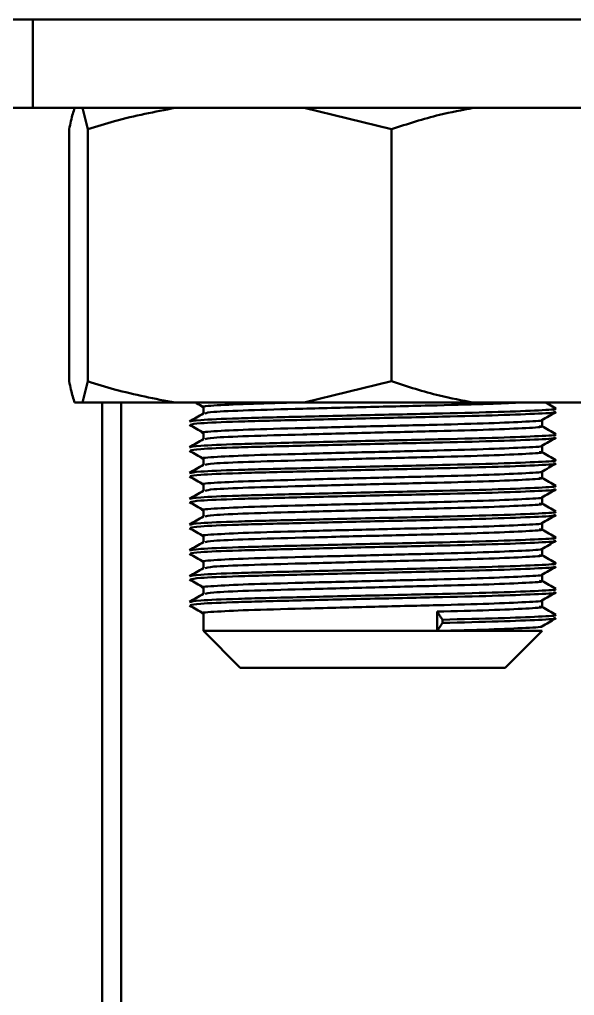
# Model space of a CAD drawing. Header units: millimetres. Extents: x 263 to 2983, y 441 to 2500.
# Drawn here: x 1807.93 to 1815.47, y 2471.65 to 2484.9 of the extents above; entities that cross this region are included whole.
import ezdxf

# ---------------------------------------------------------------- set-up
doc = ezdxf.new("R2010")
doc.units = ezdxf.units.MM
doc.header["$LTSCALE"] = 0.5
doc.layers.add('BOL', color=7, linetype='Continuous', lineweight=50)

msp = doc.modelspace()

# ---------------------------------------------------------------- linework, layer by layer
at = {"layer": 'BOL'}
for p, q in [((1512.739, 2484.896), (2400.823, 2484.896)), ((1808.113, 2483.696), (1808.113, 2484.896)), ((1808.113, 2483.696), (1790.793, 2483.696)), ((1816.069, 2483.696), (1808.113, 2483.696)), ((1808.787, 2483.696), (1808.86, 2483.407)), ((1811.797, 2483.696), (1812.981, 2483.407)), ((1808.605, 2483.407), (1808.605, 2479.985)), ((1808.86, 2483.407), (1808.86, 2479.985)), ((1812.981, 2483.407), (1812.981, 2479.985)), ((1808.787, 2479.696), (1808.86, 2479.985)), ((1811.797, 2479.696), (1812.981, 2479.985)), ((1808.679, 2479.696), (1808.787, 2479.696)), ((1810.044, 2479.696), (1808.787, 2479.696)), ((1809.053, 2465.096), (1809.053, 2479.696)), ((1809.309, 2479.696), (1809.309, 2283.896)), ((1810.044, 2479.696), (1811.797, 2479.696)), ((1814.092, 2479.696), (1811.797, 2479.696)), ((1814.092, 2479.696), (1815.737, 2479.696)), ((1810.427, 2479.636), (1810.427, 2479.55)), ((1815.027, 2479.374), (1815.027, 2479.46)), ((1810.427, 2479.286), (1810.427, 2479.2)), ((1815.027, 2479.024), (1815.027, 2479.11)), ((1810.427, 2478.936), (1810.427, 2478.85)), ((1815.027, 2478.674), (1815.027, 2478.76)), ((1810.427, 2478.586), (1810.427, 2478.5)), ((1815.027, 2478.324), (1815.027, 2478.41)), ((1810.427, 2478.236), (1810.427, 2478.15)), ((1815.027, 2477.974), (1815.027, 2478.06)), ((1810.427, 2477.886), (1810.427, 2477.8)), ((1815.027, 2477.624), (1815.027, 2477.71)), ((1810.427, 2477.536), (1810.427, 2477.45)), ((1815.027, 2477.274), (1815.027, 2477.36)), ((1810.427, 2477.186), (1810.427, 2477.1)), ((1815.027, 2476.924), (1815.027, 2477.01)), ((1810.427, 2476.836), (1810.427, 2476.596)), ((1813.601, 2476.858), (1813.601, 2476.596)), ((1813.673, 2476.705), (1813.673, 2476.749)), ((1810.427, 2476.596), (1810.927, 2476.096)), ((1810.427, 2476.596), (1813.601, 2476.596)), ((1813.601, 2476.596), (1815.027, 2476.596)), ((1814.527, 2476.096), (1815.027, 2476.596)), ((1810.927, 2476.096), (1813.411, 2476.096)), ((1813.411, 2476.096), (1814.527, 2476.096))]:
    msp.add_line(p, q, dxfattribs=at)
for points, knots in [([(1808.605, 2483.407), (1808.613, 2483.445), (1808.637, 2483.568), (1808.662, 2483.643), (1808.679, 2483.696)], [0, 0, 0, 0, 0.309705, 1, 1, 1, 1]), ([(1808.86, 2483.407), (1808.98, 2483.445), (1809.37, 2483.568), (1809.769, 2483.643), (1810.044, 2483.696)], [0, 0, 0, 0, 0.3096712, 1, 1, 1, 1]), ([(1812.981, 2483.407), (1813.198, 2483.478), (1813.565, 2483.597), (1813.939, 2483.667), (1814.092, 2483.696)], [0, 0, 0, 0, 0.592755, 1, 1, 1, 1]), ([(1808.605, 2479.985), (1808.613, 2479.947), (1808.637, 2479.824), (1808.662, 2479.748), (1808.679, 2479.696)], [0, 0, 0, 0, 0.309701, 1, 1, 1, 1]), ([(1808.86, 2479.985), (1808.98, 2479.947), (1809.37, 2479.824), (1809.769, 2479.748), (1810.044, 2479.696)], [0, 0, 0, 0, 0.309667, 1, 1, 1, 1]), ([(1812.981, 2479.985), (1813.198, 2479.914), (1813.565, 2479.795), (1813.939, 2479.725), (1814.092, 2479.696)], [0, 0, 0, 0, 0.592752, 1, 1, 1, 1]), ([(1810.321, 2479.696), (1810.326, 2479.693), (1810.362, 2479.673), (1810.397, 2479.652), (1810.429, 2479.634)], [0, 0, 0, 0, 0.119986, 1, 1, 1, 1]), ([(1810.432, 2479.634), (1810.43, 2479.634), (1810.362, 2479.641), (1810.545, 2479.656), (1810.952, 2479.678), (1811.424, 2479.69), (1811.636, 2479.696)], [0, 0, 0, 0, 0.006533, 0.357666, 0.711055, 1, 1, 1, 1]), ([(1810.449, 2479.55), (1810.471, 2479.556), (1810.519, 2479.57), (1811.006, 2479.592), (1811.759, 2479.612), (1812.69, 2479.637), (1813.591, 2479.658), (1814.314, 2479.677), (1814.586, 2479.69), (1814.71, 2479.696)], [0, 0, 0, 0, 0.1271605, 0.2778184, 0.4300496, 0.5884829, 0.7433403, 0.8834603, 1, 1, 1, 1]), ([(1815.215, 2479.616), (1815.184, 2479.634), (1815.137, 2479.661), (1815.091, 2479.687), (1815.076, 2479.696)], [0, 0, 0, 0, 0.68189, 1, 1, 1, 1]), ([(1810.428, 2479.55), (1810.396, 2479.532), (1810.333, 2479.496), (1810.27, 2479.459), (1810.238, 2479.441)], [0, 0, 0, 0, 0.5014028, 1, 1, 1, 1]), ([(1810.239, 2479.438), (1810.265, 2479.445), (1810.317, 2479.459), (1810.862, 2479.483), (1811.68, 2479.503), (1812.686, 2479.527), (1813.666, 2479.548), (1814.483, 2479.569), (1815.003, 2479.591), (1815.254, 2479.605), (1815.192, 2479.613), (1815.181, 2479.615)], [0, 0, 0, 0, 0.122763, 0.246316, 0.371145, 0.501069, 0.628064, 0.742974, 0.86124, 0.975223, 1, 1, 1, 1]), ([(1810.252, 2479.396), (1810.277, 2479.402), (1810.329, 2479.416), (1810.863, 2479.439), (1811.68, 2479.459), (1812.686, 2479.483), (1813.666, 2479.505), (1814.483, 2479.525), (1815.002, 2479.547), (1815.254, 2479.561), (1815.193, 2479.569), (1815.183, 2479.571)], [0, 0, 0, 0, 0.113577, 0.238582, 0.364879, 0.496329, 0.624817, 0.741077, 0.860733, 0.976056, 1, 1, 1, 1]), ([(1815.023, 2479.458), (1815.054, 2479.476), (1815.117, 2479.513), (1815.181, 2479.549), (1815.212, 2479.568)], [0, 0, 0, 0, 0.497966, 1, 1, 1, 1]), ([(1810.239, 2479.393), (1810.271, 2479.375), (1810.334, 2479.339), (1810.397, 2479.302), (1810.429, 2479.284)], [0, 0, 0, 0, 0.501594, 1, 1, 1, 1]), ([(1810.431, 2479.284), (1810.43, 2479.284), (1810.362, 2479.291), (1810.541, 2479.307), (1810.993, 2479.329), (1811.763, 2479.35), (1812.688, 2479.374), (1813.594, 2479.395), (1814.351, 2479.416), (1814.823, 2479.438), (1815.058, 2479.451), (1815.016, 2479.458), (1815.014, 2479.458)], [0, 0, 0, 0, 0.0022554, 0.1271859, 0.2529192, 0.3799655, 0.5121877, 0.6414256, 0.7583643, 0.8787241, 0.9947167, 1, 1, 1, 1]), ([(1810.239, 2479.088), (1810.265, 2479.095), (1810.317, 2479.109), (1810.862, 2479.133), (1811.68, 2479.153), (1812.686, 2479.177), (1813.666, 2479.198), (1814.483, 2479.219), (1815.003, 2479.241), (1815.254, 2479.255), (1815.192, 2479.263), (1815.181, 2479.265)], [0, 0, 0, 0, 0.122763, 0.246316, 0.371145, 0.501069, 0.628064, 0.742974, 0.86124, 0.975223, 1, 1, 1, 1]), ([(1810.45, 2479.2), (1810.471, 2479.206), (1810.519, 2479.22), (1811.005, 2479.242), (1811.76, 2479.262), (1812.689, 2479.287), (1813.595, 2479.308), (1814.349, 2479.328), (1814.832, 2479.351), (1815.064, 2479.365), (1815.001, 2479.373), (1814.986, 2479.375)], [0, 0, 0, 0, 0.105278, 0.230111, 0.356247, 0.487522, 0.615834, 0.731935, 0.851432, 0.966594, 1, 1, 1, 1]), ([(1815.215, 2479.266), (1815.183, 2479.284), (1815.12, 2479.321), (1815.057, 2479.357), (1815.025, 2479.375)], [0, 0, 0, 0, 0.498587, 1, 1, 1, 1]), ([(1810.428, 2479.2), (1810.396, 2479.182), (1810.333, 2479.146), (1810.27, 2479.109), (1810.238, 2479.091)], [0, 0, 0, 0, 0.501375, 1, 1, 1, 1]), ([(1810.252, 2479.046), (1810.277, 2479.052), (1810.329, 2479.066), (1810.863, 2479.089), (1811.68, 2479.109), (1812.686, 2479.133), (1813.666, 2479.155), (1814.483, 2479.175), (1815.002, 2479.197), (1815.254, 2479.211), (1815.193, 2479.219), (1815.182, 2479.221)], [0, 0, 0, 0, 0.11356, 0.238547, 0.364825, 0.496256, 0.624725, 0.740968, 0.860606, 0.975912, 1, 1, 1, 1]), ([(1815.023, 2479.108), (1815.054, 2479.126), (1815.117, 2479.163), (1815.181, 2479.199), (1815.212, 2479.218)], [0, 0, 0, 0, 0.498168, 1, 1, 1, 1]), ([(1810.239, 2479.043), (1810.271, 2479.025), (1810.334, 2478.989), (1810.397, 2478.952), (1810.429, 2478.934)], [0, 0, 0, 0, 0.50132, 1, 1, 1, 1]), ([(1810.431, 2478.934), (1810.43, 2478.934), (1810.362, 2478.941), (1810.541, 2478.956), (1810.993, 2478.98), (1811.763, 2479), (1812.688, 2479.024), (1813.594, 2479.045), (1814.351, 2479.066), (1814.823, 2479.088), (1815.058, 2479.101), (1815.016, 2479.108), (1815.014, 2479.108)], [0, 0, 0, 0, 0.002178, 0.127109, 0.252842, 0.379889, 0.512111, 0.641349, 0.758288, 0.878647, 0.99464, 1, 1, 1, 1]), ([(1810.45, 2478.85), (1810.472, 2478.856), (1810.52, 2478.87), (1811.005, 2478.892), (1811.76, 2478.912), (1812.689, 2478.937), (1813.595, 2478.958), (1814.349, 2478.978), (1814.832, 2479.001), (1815.064, 2479.015), (1815.001, 2479.023), (1814.986, 2479.025)], [0, 0, 0, 0, 0.1052024, 0.2300339, 0.3561689, 0.4874427, 0.6157537, 0.7318537, 0.8513501, 0.9665107, 1, 1, 1, 1]), ([(1815.215, 2478.916), (1815.183, 2478.934), (1815.12, 2478.971), (1815.057, 2479.007), (1815.025, 2479.025)], [0, 0, 0, 0, 0.498617, 1, 1, 1, 1]), ([(1810.428, 2478.85), (1810.396, 2478.832), (1810.333, 2478.796), (1810.27, 2478.759), (1810.238, 2478.741)], [0, 0, 0, 0, 0.501043, 1, 1, 1, 1]), ([(1810.239, 2478.738), (1810.265, 2478.745), (1810.317, 2478.759), (1810.862, 2478.783), (1811.68, 2478.803), (1812.686, 2478.827), (1813.666, 2478.848), (1814.483, 2478.869), (1815.003, 2478.891), (1815.254, 2478.905), (1815.192, 2478.913), (1815.181, 2478.915)], [0, 0, 0, 0, 0.122763, 0.246316, 0.371145, 0.501069, 0.628064, 0.742974, 0.86124, 0.975223, 1, 1, 1, 1]), ([(1810.252, 2478.696), (1810.277, 2478.702), (1810.329, 2478.716), (1810.863, 2478.739), (1811.68, 2478.759), (1812.686, 2478.783), (1813.666, 2478.805), (1814.483, 2478.825), (1815.002, 2478.847), (1815.254, 2478.861), (1815.193, 2478.869), (1815.182, 2478.871)], [0, 0, 0, 0, 0.113543, 0.238512, 0.364771, 0.496183, 0.624633, 0.740859, 0.86048, 0.975769, 1, 1, 1, 1]), ([(1815.023, 2478.758), (1815.054, 2478.776), (1815.117, 2478.813), (1815.181, 2478.849), (1815.212, 2478.868)], [0, 0, 0, 0, 0.498472, 1, 1, 1, 1]), ([(1810.431, 2478.584), (1810.43, 2478.584), (1810.362, 2478.591), (1810.542, 2478.607), (1810.993, 2478.629), (1811.763, 2478.65), (1812.688, 2478.674), (1813.594, 2478.695), (1814.351, 2478.716), (1814.823, 2478.738), (1815.058, 2478.751), (1815.016, 2478.758), (1815.014, 2478.758)], [0, 0, 0, 0, 0.002101, 0.127032, 0.252765, 0.379812, 0.512034, 0.641273, 0.758211, 0.878571, 0.994564, 1, 1, 1, 1]), ([(1810.239, 2478.693), (1810.271, 2478.675), (1810.334, 2478.639), (1810.397, 2478.602), (1810.429, 2478.584)], [0, 0, 0, 0, 0.501044, 1, 1, 1, 1]), ([(1810.45, 2478.5), (1810.472, 2478.506), (1810.52, 2478.52), (1811.005, 2478.542), (1811.76, 2478.562), (1812.689, 2478.587), (1813.595, 2478.608), (1814.349, 2478.628), (1814.832, 2478.651), (1815.064, 2478.665), (1815, 2478.673), (1814.986, 2478.675)], [0, 0, 0, 0, 0.1051259, 0.2299575, 0.3560925, 0.4873664, 0.6156774, 0.7317774, 0.8512739, 0.9664345, 1, 1, 1, 1]), ([(1815.215, 2478.566), (1815.183, 2478.584), (1815.12, 2478.621), (1815.057, 2478.657), (1815.025, 2478.675)], [0, 0, 0, 0, 0.498951, 1, 1, 1, 1]), ([(1810.428, 2478.5), (1810.396, 2478.482), (1810.333, 2478.446), (1810.27, 2478.409), (1810.238, 2478.391)], [0, 0, 0, 0, 0.50071, 1, 1, 1, 1]), ([(1810.239, 2478.388), (1810.265, 2478.395), (1810.317, 2478.409), (1810.862, 2478.433), (1811.68, 2478.453), (1812.686, 2478.477), (1813.666, 2478.498), (1814.483, 2478.519), (1815.003, 2478.541), (1815.254, 2478.555), (1815.192, 2478.563), (1815.181, 2478.565)], [0, 0, 0, 0, 0.122763, 0.246316, 0.371145, 0.501069, 0.628064, 0.742974, 0.86124, 0.975223, 1, 1, 1, 1]), ([(1810.252, 2478.346), (1810.277, 2478.352), (1810.329, 2478.366), (1810.863, 2478.389), (1811.68, 2478.409), (1812.686, 2478.433), (1813.666, 2478.455), (1814.483, 2478.475), (1815.003, 2478.497), (1815.254, 2478.511), (1815.193, 2478.519), (1815.182, 2478.521)], [0, 0, 0, 0, 0.113527, 0.238477, 0.364718, 0.49611, 0.624541, 0.74075, 0.860353, 0.975625, 1, 1, 1, 1]), ([(1815.023, 2478.408), (1815.054, 2478.426), (1815.117, 2478.463), (1815.181, 2478.499), (1815.212, 2478.518)], [0, 0, 0, 0, 0.498744, 1, 1, 1, 1]), ([(1810.239, 2478.343), (1810.271, 2478.325), (1810.334, 2478.289), (1810.397, 2478.252), (1810.429, 2478.234)], [0, 0, 0, 0, 0.501072, 1, 1, 1, 1]), ([(1810.431, 2478.234), (1810.43, 2478.234), (1810.362, 2478.241), (1810.542, 2478.256), (1810.993, 2478.28), (1811.763, 2478.3), (1812.688, 2478.324), (1813.594, 2478.345), (1814.351, 2478.366), (1814.823, 2478.388), (1815.058, 2478.401), (1815.016, 2478.408), (1815.014, 2478.408)], [0, 0, 0, 0, 0.002024, 0.126955, 0.252689, 0.379735, 0.511958, 0.641196, 0.758135, 0.878496, 0.994488, 1, 1, 1, 1]), ([(1810.45, 2478.15), (1810.472, 2478.156), (1810.52, 2478.17), (1811.005, 2478.192), (1811.76, 2478.212), (1812.689, 2478.237), (1813.595, 2478.258), (1814.349, 2478.278), (1814.832, 2478.301), (1815.064, 2478.315), (1815, 2478.323), (1814.986, 2478.325)], [0, 0, 0, 0, 0.105051, 0.229882, 0.356017, 0.487291, 0.615602, 0.731702, 0.851199, 0.966359, 1, 1, 1, 1]), ([(1815.215, 2478.216), (1815.183, 2478.234), (1815.12, 2478.271), (1815.057, 2478.307), (1815.025, 2478.325)], [0, 0, 0, 0, 0.49905, 1, 1, 1, 1]), ([(1810.239, 2478.038), (1810.265, 2478.045), (1810.317, 2478.059), (1810.862, 2478.083), (1811.68, 2478.103), (1812.686, 2478.127), (1813.666, 2478.148), (1814.483, 2478.169), (1815.003, 2478.191), (1815.254, 2478.205), (1815.192, 2478.213), (1815.181, 2478.215)], [0, 0, 0, 0, 0.122763, 0.246316, 0.371145, 0.501069, 0.628064, 0.742974, 0.86124, 0.975223, 1, 1, 1, 1]), ([(1810.428, 2478.15), (1810.396, 2478.132), (1810.333, 2478.096), (1810.27, 2478.059), (1810.238, 2478.041)], [0, 0, 0, 0, 0.500611, 1, 1, 1, 1]), ([(1810.252, 2477.996), (1810.277, 2478.002), (1810.329, 2478.016), (1810.863, 2478.039), (1811.68, 2478.059), (1812.686, 2478.083), (1813.666, 2478.105), (1814.483, 2478.125), (1815.003, 2478.147), (1815.254, 2478.161), (1815.193, 2478.169), (1815.182, 2478.171)], [0, 0, 0, 0, 0.11351, 0.238442, 0.364664, 0.496037, 0.624449, 0.74064, 0.860226, 0.975481, 1, 1, 1, 1]), ([(1810.431, 2477.884), (1810.43, 2477.884), (1810.362, 2477.891), (1810.542, 2477.906), (1810.992, 2477.93), (1811.763, 2477.95), (1812.688, 2477.974), (1813.594, 2477.995), (1814.351, 2478.016), (1814.823, 2478.038), (1815.058, 2478.051), (1815.016, 2478.058), (1815.014, 2478.058)], [0, 0, 0, 0, 0.001947, 0.126878, 0.252612, 0.379659, 0.511882, 0.64112, 0.758059, 0.87842, 0.994413, 1, 1, 1, 1]), ([(1815.023, 2478.058), (1815.054, 2478.076), (1815.117, 2478.113), (1815.181, 2478.149), (1815.212, 2478.168)], [0, 0, 0, 0, 0.4990146, 1, 1, 1, 1]), ([(1810.239, 2477.993), (1810.271, 2477.975), (1810.334, 2477.939), (1810.397, 2477.902), (1810.429, 2477.884)], [0, 0, 0, 0, 0.500794, 1, 1, 1, 1]), ([(1810.45, 2477.8), (1810.472, 2477.806), (1810.52, 2477.82), (1811.005, 2477.842), (1811.76, 2477.862), (1812.689, 2477.887), (1813.595, 2477.908), (1814.349, 2477.928), (1814.832, 2477.951), (1815.064, 2477.965), (1815, 2477.973), (1814.986, 2477.975)], [0, 0, 0, 0, 0.104974, 0.229806, 0.355941, 0.487215, 0.615527, 0.731627, 0.851123, 0.966284, 1, 1, 1, 1]), ([(1815.215, 2477.866), (1815.183, 2477.884), (1815.12, 2477.921), (1815.057, 2477.957), (1815.025, 2477.975)], [0, 0, 0, 0, 0.499384, 1, 1, 1, 1]), ([(1810.428, 2477.8), (1810.396, 2477.782), (1810.333, 2477.746), (1810.27, 2477.709), (1810.238, 2477.691)], [0, 0, 0, 0, 0.5002769, 1, 1, 1, 1]), ([(1810.239, 2477.688), (1810.265, 2477.695), (1810.317, 2477.709), (1810.862, 2477.733), (1811.68, 2477.753), (1812.686, 2477.777), (1813.666, 2477.798), (1814.483, 2477.819), (1815.003, 2477.841), (1815.254, 2477.855), (1815.192, 2477.863), (1815.181, 2477.865)], [0, 0, 0, 0, 0.122763, 0.246316, 0.371145, 0.501069, 0.628064, 0.742974, 0.86124, 0.975223, 1, 1, 1, 1]), ([(1810.252, 2477.646), (1810.277, 2477.652), (1810.329, 2477.666), (1810.863, 2477.689), (1811.68, 2477.709), (1812.686, 2477.733), (1813.666, 2477.755), (1814.483, 2477.775), (1815.003, 2477.797), (1815.254, 2477.811), (1815.193, 2477.819), (1815.182, 2477.821)], [0, 0, 0, 0, 0.1134924, 0.2384048, 0.3646076, 0.4959605, 0.6243527, 0.7405262, 0.8600931, 0.9753307, 1, 1, 1, 1]), ([(1815.023, 2477.708), (1815.054, 2477.726), (1815.117, 2477.763), (1815.181, 2477.799), (1815.212, 2477.818)], [0, 0, 0, 0, 0.49922, 1, 1, 1, 1]), ([(1810.431, 2477.534), (1810.43, 2477.534), (1810.362, 2477.541), (1810.542, 2477.557), (1810.992, 2477.58), (1811.763, 2477.6), (1812.688, 2477.624), (1813.594, 2477.645), (1814.351, 2477.666), (1814.823, 2477.688), (1815.058, 2477.701), (1815.016, 2477.708), (1815.014, 2477.708)], [0, 0, 0, 0, 0.00187, 0.126801, 0.252535, 0.379582, 0.511805, 0.641043, 0.757983, 0.878343, 0.994336, 1, 1, 1, 1]), ([(1810.239, 2477.643), (1810.271, 2477.625), (1810.334, 2477.589), (1810.397, 2477.552), (1810.429, 2477.534)], [0, 0, 0, 0, 0.500518, 1, 1, 1, 1]), ([(1810.45, 2477.45), (1810.472, 2477.456), (1810.52, 2477.47), (1811.005, 2477.492), (1811.76, 2477.512), (1812.689, 2477.537), (1813.595, 2477.558), (1814.349, 2477.578), (1814.832, 2477.601), (1815.064, 2477.615), (1815, 2477.623), (1814.986, 2477.625)], [0, 0, 0, 0, 0.1048913, 0.229723, 0.3558581, 0.4871321, 0.6154432, 0.7315434, 0.85104, 0.9662007, 1, 1, 1, 1]), ([(1815.215, 2477.516), (1815.183, 2477.534), (1815.12, 2477.571), (1815.057, 2477.607), (1815.025, 2477.625)], [0, 0, 0, 0, 0.499484, 1, 1, 1, 1]), ([(1810.428, 2477.45), (1810.396, 2477.432), (1810.333, 2477.396), (1810.27, 2477.359), (1810.238, 2477.341)], [0, 0, 0, 0, 0.500246, 1, 1, 1, 1]), ([(1810.239, 2477.338), (1810.265, 2477.345), (1810.317, 2477.359), (1810.862, 2477.383), (1811.68, 2477.403), (1812.686, 2477.427), (1813.666, 2477.448), (1814.483, 2477.469), (1815.003, 2477.491), (1815.254, 2477.505), (1815.192, 2477.513), (1815.181, 2477.515)], [0, 0, 0, 0, 0.122763, 0.246316, 0.371145, 0.501069, 0.628064, 0.742974, 0.86124, 0.975223, 1, 1, 1, 1]), ([(1810.252, 2477.296), (1810.277, 2477.302), (1810.329, 2477.316), (1810.863, 2477.339), (1811.68, 2477.359), (1812.686, 2477.383), (1813.666, 2477.405), (1814.483, 2477.425), (1815.003, 2477.447), (1815.254, 2477.461), (1815.193, 2477.469), (1815.182, 2477.471)], [0, 0, 0, 0, 0.1134756, 0.2383696, 0.3645538, 0.4958874, 0.6242606, 0.740417, 0.8599663, 0.9751869, 1, 1, 1, 1]), ([(1815.023, 2477.358), (1815.054, 2477.376), (1815.117, 2477.413), (1815.181, 2477.449), (1815.212, 2477.468)], [0, 0, 0, 0, 0.499492, 1, 1, 1, 1]), ([(1810.239, 2477.293), (1810.271, 2477.275), (1810.334, 2477.239), (1810.397, 2477.202), (1810.429, 2477.184)], [0, 0, 0, 0, 0.500239, 1, 1, 1, 1]), ([(1810.431, 2477.184), (1810.43, 2477.184), (1810.362, 2477.191), (1810.542, 2477.206), (1810.992, 2477.23), (1811.763, 2477.25), (1812.688, 2477.274), (1813.594, 2477.295), (1814.351, 2477.316), (1814.823, 2477.338), (1815.058, 2477.351), (1815.016, 2477.358), (1815.014, 2477.358)], [0, 0, 0, 0, 0.001793, 0.1267241, 0.2524583, 0.3795053, 0.5117284, 0.640967, 0.7579065, 0.878267, 0.9942603, 1, 1, 1, 1]), ([(1810.45, 2477.1), (1810.472, 2477.106), (1810.52, 2477.12), (1811.005, 2477.142), (1811.76, 2477.162), (1812.689, 2477.187), (1813.595, 2477.208), (1814.349, 2477.228), (1814.832, 2477.251), (1815.064, 2477.265), (1815, 2477.273), (1814.986, 2477.275)], [0, 0, 0, 0, 0.104815, 0.229647, 0.355782, 0.487056, 0.615367, 0.731467, 0.850964, 0.966124, 1, 1, 1, 1]), ([(1815.215, 2477.166), (1815.183, 2477.184), (1815.12, 2477.221), (1815.057, 2477.257), (1815.025, 2477.275)], [0, 0, 0, 0, 0.4997519, 1, 1, 1, 1]), ([(1810.239, 2476.988), (1810.265, 2476.995), (1810.317, 2477.009), (1810.862, 2477.033), (1811.68, 2477.053), (1812.686, 2477.077), (1813.666, 2477.098), (1814.483, 2477.119), (1815.003, 2477.141), (1815.254, 2477.155), (1815.193, 2477.163), (1815.182, 2477.165)], [0, 0, 0, 0, 0.122789, 0.246369, 0.371225, 0.501177, 0.628199, 0.743133, 0.861425, 0.975433, 1, 1, 1, 1]), ([(1810.428, 2477.1), (1810.396, 2477.082), (1810.333, 2477.046), (1810.27, 2477.009), (1810.238, 2476.991)], [0, 0, 0, 0, 0.499913, 1, 1, 1, 1]), ([(1810.252, 2476.946), (1810.277, 2476.952), (1810.329, 2476.966), (1810.863, 2476.989), (1811.68, 2477.009), (1812.686, 2477.033), (1813.666, 2477.055), (1814.483, 2477.075), (1815.003, 2477.097), (1815.254, 2477.111), (1815.192, 2477.119), (1815.181, 2477.121)], [0, 0, 0, 0, 0.1134589, 0.2383344, 0.3645, 0.4958142, 0.6241685, 0.7403077, 0.8598394, 0.975043, 1, 1, 1, 1]), ([(1810.431, 2476.834), (1810.43, 2476.834), (1810.361, 2476.842), (1810.542, 2476.856), (1810.992, 2476.88), (1811.763, 2476.899), (1812.688, 2476.924), (1813.594, 2476.945), (1814.351, 2476.966), (1814.823, 2476.988), (1815.058, 2477.001), (1815.016, 2477.008), (1815.014, 2477.008)], [0, 0, 0, 0, 0.0017159, 0.1266473, 0.2523816, 0.3794287, 0.511652, 0.6408908, 0.7578305, 0.8781911, 0.9941846, 1, 1, 1, 1]), ([(1815.023, 2477.008), (1815.054, 2477.026), (1815.117, 2477.063), (1815.181, 2477.099), (1815.212, 2477.118)], [0, 0, 0, 0, 0.499766, 1, 1, 1, 1]), ([(1810.239, 2476.943), (1810.271, 2476.925), (1810.334, 2476.889), (1810.397, 2476.852), (1810.429, 2476.834)], [0, 0, 0, 0, 0.5000305, 1, 1, 1, 1]), ([(1813.601, 2476.858), (1813.85, 2476.865), (1814.354, 2476.878), (1814.83, 2476.901), (1815.064, 2476.915), (1815, 2476.924), (1814.986, 2476.926)], [0, 0, 0, 0, 0.301788, 0.612404, 0.911749, 1, 1, 1, 1]), ([(1815.215, 2476.816), (1815.183, 2476.834), (1815.12, 2476.871), (1815.057, 2476.907), (1815.025, 2476.925)], [0, 0, 0, 0, 0.500088, 1, 1, 1, 1]), ([(1813.673, 2476.749), (1813.66, 2476.769), (1813.636, 2476.806), (1813.612, 2476.842), (1813.601, 2476.858)], [0, 0, 0, 0, 0.560182, 1, 1, 1, 1]), ([(1813.673, 2476.749), (1813.943, 2476.756), (1814.489, 2476.769), (1815.001, 2476.791), (1815.254, 2476.805), (1815.193, 2476.813), (1815.182, 2476.815)], [0, 0, 0, 0, 0.309058, 0.627143, 0.933711, 1, 1, 1, 1]), ([(1813.673, 2476.705), (1813.943, 2476.712), (1814.489, 2476.725), (1815.001, 2476.747), (1815.254, 2476.761), (1815.192, 2476.769), (1815.181, 2476.771)], [0, 0, 0, 0, 0.30895, 0.626924, 0.933385, 1, 1, 1, 1]), ([(1815.023, 2476.658), (1815.054, 2476.676), (1815.118, 2476.713), (1815.181, 2476.749), (1815.212, 2476.768)], [0, 0, 0, 0, 0.500039, 1, 1, 1, 1]), ([(1813.601, 2476.596), (1813.615, 2476.616), (1813.639, 2476.653), (1813.663, 2476.689), (1813.673, 2476.705)], [0, 0, 0, 0, 0.559964, 1, 1, 1, 1]), ([(1813.601, 2476.596), (1813.851, 2476.602), (1814.356, 2476.616), (1814.822, 2476.638), (1815.058, 2476.651), (1815.016, 2476.658), (1815.014, 2476.658)], [0, 0, 0, 0, 0.32557, 0.660664, 0.983599, 1, 1, 1, 1])]:
    msp.add_open_spline(points, degree=3, knots=knots, dxfattribs=at)

doc.saveas('drawing.dxf')
